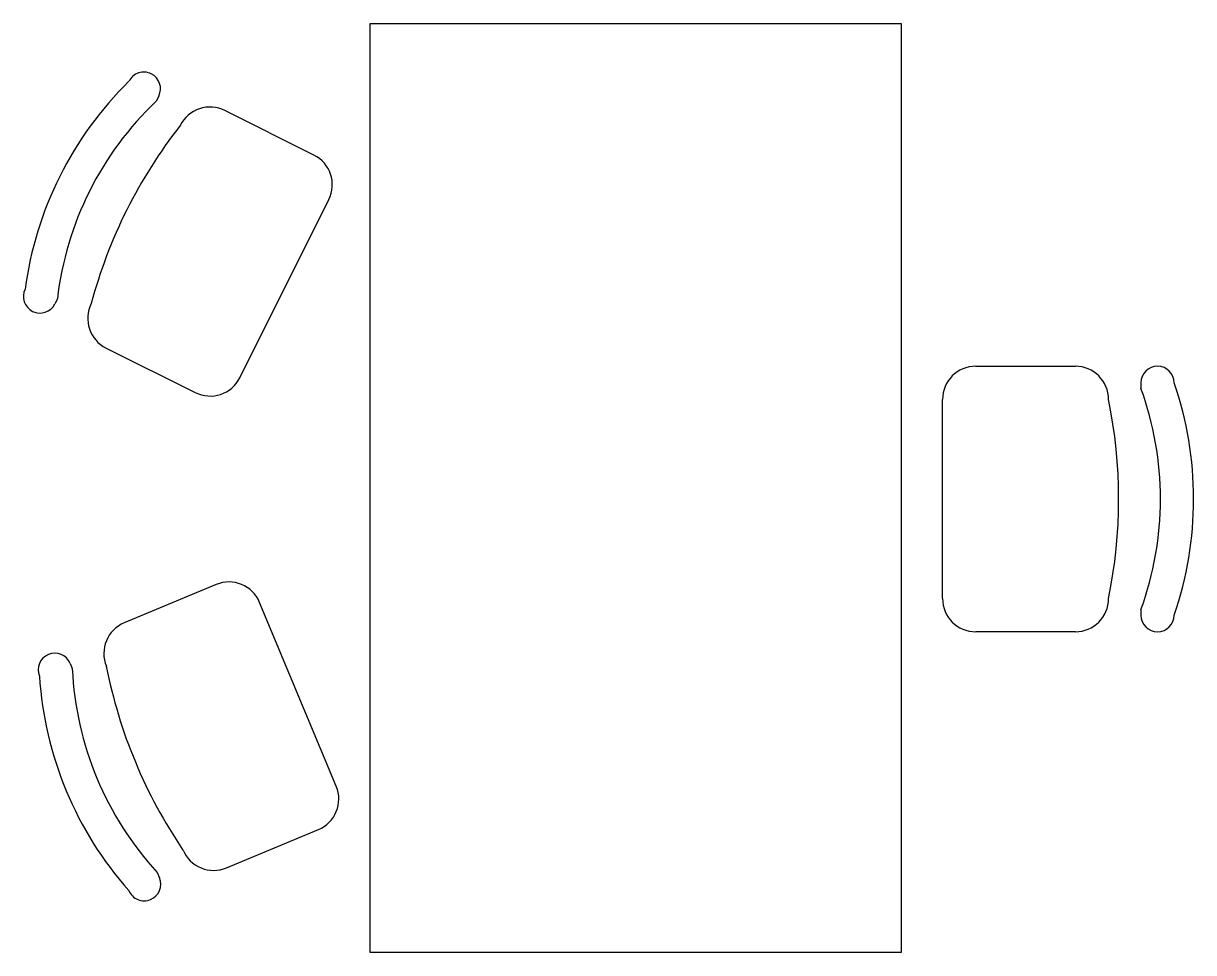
# Model space of a CAD drawing. Extents: x -1.31 to 0.45, y -0.01 to 1.39.
import ezdxf

# ---------------------------------------------------------------- set-up
doc = ezdxf.new("R2010")
doc.units = 0
doc.header["$LTSCALE"] = 0.5
doc.header["$MEASUREMENT"] = 0
doc.layers.add('COTAS', color=2, linetype='CONTINUOUS')

msp = doc.modelspace()

# ---------------------------------------------------------------- linework, layer by layer
at = {"layer": 'COTAS', "color": 1}
for p, q in [((-0.7891, -0.0051), (-0.7891, 1.3949)), ((-0.7891, 1.3949), (0.0109, 1.3949)), ((0.0109, 1.3949), (0.0109, -0.0051)), ((-1.1187, 1.3189), (-1.1187, 1.3189)), ((-1.1075, 1.2853), (-1.1113, 1.2777)), ((-0.8737, 1.1965), (-1.0079, 1.2635)), ((-0.9854, 0.861), (-0.8513, 1.1294)), ((-1.26, 0.9799), (-1.2639, 0.9722)), ((-1.2974, 0.961), (-1.2974, 0.961)), ((-1.1866, 0.9057), (-1.0524, 0.8387)), ((0.123, 0.8783), (0.273, 0.8783)), ((0.3968, 0.8783), (0.3968, 0.8783)), ((0.3718, 0.8533), (0.3718, 0.8448)), ((0.073, 0.5283), (0.073, 0.8283)), ((-1.0209, 0.5494), (-1.1594, 0.4917)), ((-0.8401, 0.2456), (-0.9555, 0.5225)), ((0.3718, 0.5119), (0.3718, 0.5033)), ((0.273, 0.4783), (0.123, 0.4783)), ((0.3968, 0.4783), (0.3968, 0.4783)), ((-1.2736, 0.4441), (-1.2736, 0.4441)), ((-1.2409, 0.4306), (-1.2377, 0.4227)), ((-1.0054, 0.1225), (-0.867, 0.1802)), ((-1.1096, 0.1155), (-1.1063, 0.1076)), ((-1.1197, 0.0749), (-1.1197, 0.0749)), ((0.0109, -0.0051), (-0.7891, -0.0051))]:
    msp.add_line(p, q, dxfattribs=at)
for centre, radius, start, end in [((-0.775, 0.9236), 0.5383, 134.4882, 172.4312), ((-1.1298, 1.2965), 0.025, 63.4597, 153.4597), ((-1.1298, 1.2965), 0.025, 333.4597, 63.4597), ((-0.775, 0.9236), 0.4883, 133.5311, 173.3883), ((-1.0302, 1.2188), 0.05, 63.4597, 153.4597), ((-0.484, 0.7783), 0.7507, 141.9331, 164.9863), ((-0.896, 1.1518), 0.05, 333.4597, 63.4597), ((-1.2862, 0.9834), 0.025, 153.4597, 243.4597), ((-1.2862, 0.9834), 0.025, 243.4597, 333.4597), ((-1.1643, 0.9504), 0.05, 153.4597, 243.4597), ((0.123, 0.8283), 0.05, 90, 180), ((0.273, 0.8283), 0.05, 360, 90), ((0.3968, 0.8533), 0.025, 90, 180), ((0.3968, 0.8533), 0.025, 0, 90), ((-1.0301, 0.8834), 0.05, 243.4597, 333.4597), ((-0.0872, 0.6783), 0.5383, 341.0285, 18.9715), ((-0.4125, 0.6783), 0.7507, 348.4734, 11.5266), ((-0.0872, 0.6783), 0.4883, 340.0714, 19.9286), ((-1.0017, 0.5033), 0.05, 22.6295, 112.6295), ((0.123, 0.5283), 0.05, 180, 270), ((0.273, 0.5283), 0.05, 270, 0), ((0.3968, 0.5033), 0.025, 180, 270), ((0.3968, 0.5033), 0.025, 270, 0), ((-1.1401, 0.4456), 0.05, 112.6295, 202.6295), ((-1.264, 0.421), 0.025, 112.6295, 202.6295), ((-1.264, 0.421), 0.025, 22.6295, 112.6295), ((-0.4497, 0.5709), 0.7507, 191.1029, 214.1561), ((-0.7499, 0.4457), 0.5383, 183.658, 221.601), ((-0.7499, 0.4457), 0.4883, 182.7009, 222.5581), ((-0.8862, 0.2264), 0.05, 292.6295, 22.6295), ((-1.0247, 0.1687), 0.05, 202.6295, 292.6295), ((-1.1294, 0.0979), 0.025, 292.6295, 22.6295), ((-1.1294, 0.0979), 0.025, 202.6295, 292.6295)]:
    msp.add_arc(centre, radius, start, end, dxfattribs=at)

doc.saveas('drawing.dxf')
